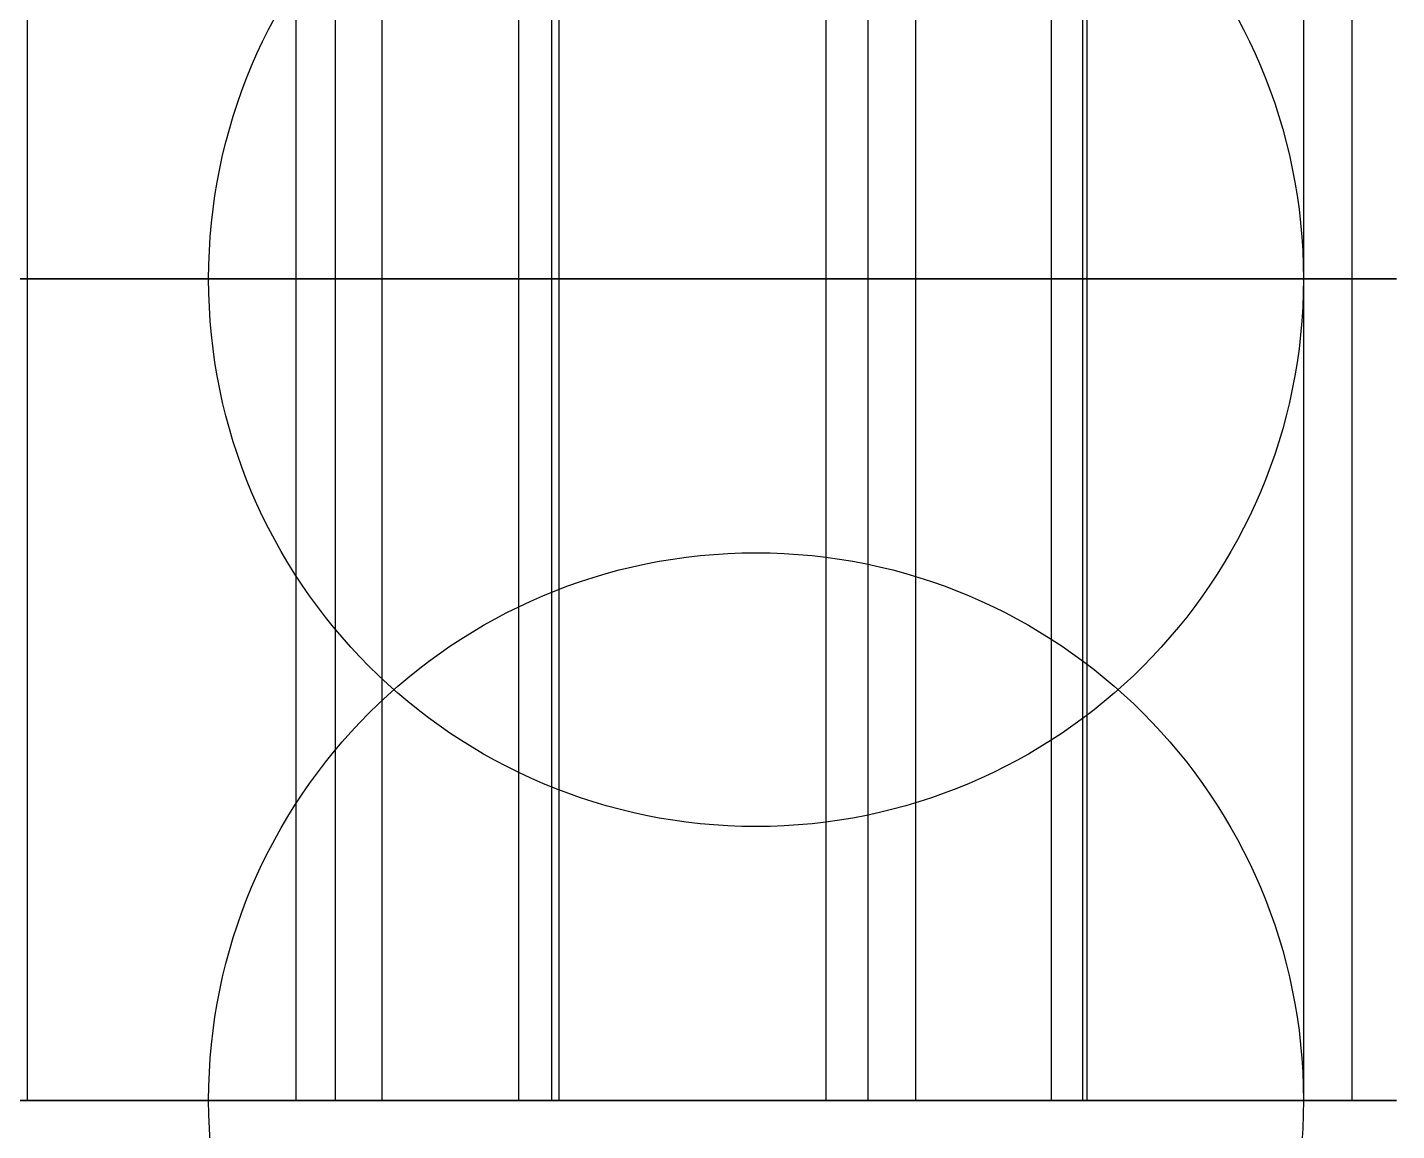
# Model space of a CAD drawing. Extents: x -60 to 60, y 140 to 264.
# Drawn here: x 9.34 to 14.34, y 194.39 to 198.42 of the extents above; entities that cross this region are included whole.
import ezdxf

# ---------------------------------------------------------------- set-up
doc = ezdxf.new("R2010")
doc.units = 0
doc.layers.add('Cut051011', color=7, linetype='CONTINUOUS')

msp = doc.modelspace()

# ---------------------------------------------------------------- linework, layer by layer
at = {"layer": 'Cut051011'}
for p, q in [((9.33781, 197.5, 544.17), (9.33781, 200.5, 544.17)), ((9.33781, 197.5, 544.17), (9.33781, 200.5, 544.17)), ((9.33781, 197.5, 655.83), (9.33781, 200.5, 655.83)), ((9.33781, 197.5, 655.83), (9.33781, 200.5, 655.83)), ((10.3204, 197.5, 544.343), (10.3204, 200.5, 544.343)), ((10.3204, 197.5, 544.343), (10.3204, 200.5, 544.343)), ((10.3204, 197.5, 655.657), (10.3204, 200.5, 655.657)), ((10.3204, 197.5, 655.657), (10.3204, 200.5, 655.657)), ((10.4637, 197.5, 544.06), (10.4637, 200.5, 544.06)), ((10.4637, 197.5, 544.06), (10.4637, 200.5, 544.06)), ((10.4637, 197.5, 655.94), (10.4637, 200.5, 655.94)), ((10.4637, 197.5, 655.94), (10.4637, 200.5, 655.94)), ((10.6346, 197.5, 543.958), (10.6346, 200.5, 543.958)), ((10.6346, 197.5, 543.958), (10.6346, 200.5, 543.958)), ((10.6346, 197.5, 656.042), (10.6346, 200.5, 656.042)), ((10.6346, 197.5, 656.042), (10.6346, 200.5, 656.042)), ((11.1334, 197.5, 544.055), (11.1334, 200.5, 544.055)), ((11.1334, 197.5, 544.055), (11.1334, 200.5, 544.055)), ((11.1334, 197.5, 655.945), (11.1334, 200.5, 655.945)), ((11.1334, 197.5, 655.945), (11.1334, 200.5, 655.945)), ((11.2537, 197.5, 544.214), (11.2537, 200.5, 544.214)), ((11.2537, 197.5, 544.214), (11.2537, 200.5, 544.214)), ((11.2537, 197.5, 655.786), (11.2537, 200.5, 655.786)), ((11.2537, 197.5, 655.786), (11.2537, 200.5, 655.786)), ((11.2806, 197.5, 544.53), (11.2806, 200.5, 544.53)), ((11.2806, 197.5, 544.53), (11.2806, 200.5, 544.53)), ((11.2806, 197.5, 655.47), (11.2806, 200.5, 655.47)), ((11.2806, 197.5, 655.47), (11.2806, 200.5, 655.47)), ((12.2565, 197.5, 544.737), (12.2565, 200.5, 544.737)), ((12.2565, 197.5, 544.737), (12.2565, 200.5, 544.737)), ((12.2565, 197.5, 655.263), (12.2565, 200.5, 655.263)), ((12.2565, 197.5, 655.263), (12.2565, 200.5, 655.263)), ((12.4097, 197.5, 544.459), (12.4097, 200.5, 544.459)), ((12.4097, 197.5, 544.459), (12.4097, 200.5, 544.459)), ((12.4097, 197.5, 655.541), (12.4097, 200.5, 655.541)), ((12.4097, 197.5, 655.541), (12.4097, 200.5, 655.541)), ((12.5839, 197.5, 544.364), (12.5839, 200.5, 544.364)), ((12.5839, 197.5, 544.364), (12.5839, 200.5, 544.364)), ((12.5839, 197.5, 655.636), (12.5839, 200.5, 655.636)), ((12.5839, 197.5, 655.636), (12.5839, 200.5, 655.636)), ((13.079, 197.5, 544.478), (13.079, 200.5, 544.478)), ((13.079, 197.5, 544.478), (13.079, 200.5, 544.478)), ((13.079, 197.5, 655.522), (13.079, 200.5, 655.522)), ((13.079, 197.5, 655.522), (13.079, 200.5, 655.522)), ((13.1937, 197.5, 544.64), (13.1937, 200.5, 544.64)), ((13.1937, 197.5, 544.64), (13.1937, 200.5, 544.64)), ((13.1937, 197.5, 655.36), (13.1937, 200.5, 655.36)), ((13.1937, 197.5, 655.36), (13.1937, 200.5, 655.36)), ((13.2096, 197.5, 544.957), (13.2096, 200.5, 544.957)), ((13.2096, 197.5, 544.957), (13.2096, 200.5, 544.957)), ((13.2096, 197.5, 655.043), (13.2096, 200.5, 655.043)), ((13.2096, 197.5, 655.043), (13.2096, 200.5, 655.043)), ((14, 200.5, 600), (14, 197.5, 600)), ((14, 200.5, 600), (14, 197.5, 600)), ((14.1777, 197.5, 545.198), (14.1777, 200.5, 545.198)), ((14.1777, 197.5, 545.198), (14.1777, 200.5, 545.198)), ((14.1777, 197.5, 654.802), (14.1777, 200.5, 654.802)), ((14.1777, 197.5, 654.802), (14.1777, 200.5, 654.802)), ((9.33781, 194.5, 544.17), (9.33781, 197.5, 544.17)), ((9.33781, 194.5, 544.17), (9.33781, 197.5, 544.17)), ((9.33781, 194.5, 655.83), (9.33781, 197.5, 655.83)), ((9.33781, 194.5, 655.83), (9.33781, 197.5, 655.83)), ((10.3204, 194.5, 544.343), (10.3204, 197.5, 544.343)), ((10.3204, 194.5, 544.343), (10.3204, 197.5, 544.343)), ((10.3204, 194.5, 655.657), (10.3204, 197.5, 655.657)), ((10.3204, 194.5, 655.657), (10.3204, 197.5, 655.657)), ((10.4637, 194.5, 544.06), (10.4637, 197.5, 544.06)), ((10.4637, 194.5, 544.06), (10.4637, 197.5, 544.06)), ((10.4637, 194.5, 655.94), (10.4637, 197.5, 655.94)), ((10.4637, 194.5, 655.94), (10.4637, 197.5, 655.94)), ((10.6346, 194.5, 543.958), (10.6346, 197.5, 543.958)), ((10.6346, 194.5, 543.958), (10.6346, 197.5, 543.958)), ((10.6346, 194.5, 656.042), (10.6346, 197.5, 656.042)), ((10.6346, 194.5, 656.042), (10.6346, 197.5, 656.042)), ((11.1334, 194.5, 544.055), (11.1334, 197.5, 544.055)), ((11.1334, 194.5, 544.055), (11.1334, 197.5, 544.055)), ((11.1334, 194.5, 655.945), (11.1334, 197.5, 655.945)), ((11.1334, 194.5, 655.945), (11.1334, 197.5, 655.945)), ((11.2537, 194.5, 544.214), (11.2537, 197.5, 544.214)), ((11.2537, 194.5, 544.214), (11.2537, 197.5, 544.214)), ((11.2537, 194.5, 655.786), (11.2537, 197.5, 655.786)), ((11.2537, 194.5, 655.786), (11.2537, 197.5, 655.786)), ((11.2806, 194.5, 544.53), (11.2806, 197.5, 544.53)), ((11.2806, 194.5, 544.53), (11.2806, 197.5, 544.53)), ((11.2806, 194.5, 655.47), (11.2806, 197.5, 655.47)), ((11.2806, 194.5, 655.47), (11.2806, 197.5, 655.47)), ((12.2565, 194.5, 544.737), (12.2565, 197.5, 544.737)), ((12.2565, 194.5, 544.737), (12.2565, 197.5, 544.737)), ((12.2565, 194.5, 655.263), (12.2565, 197.5, 655.263)), ((12.2565, 194.5, 655.263), (12.2565, 197.5, 655.263)), ((12.4097, 194.5, 544.459), (12.4097, 197.5, 544.459)), ((12.4097, 194.5, 544.459), (12.4097, 197.5, 544.459)), ((12.4097, 194.5, 655.541), (12.4097, 197.5, 655.541)), ((12.4097, 194.5, 655.541), (12.4097, 197.5, 655.541)), ((12.5839, 194.5, 544.364), (12.5839, 197.5, 544.364)), ((12.5839, 194.5, 544.364), (12.5839, 197.5, 544.364)), ((12.5839, 194.5, 655.636), (12.5839, 197.5, 655.636)), ((12.5839, 194.5, 655.636), (12.5839, 197.5, 655.636)), ((13.079, 194.5, 544.478), (13.079, 197.5, 544.478)), ((13.079, 194.5, 544.478), (13.079, 197.5, 544.478)), ((13.079, 194.5, 655.522), (13.079, 197.5, 655.522)), ((13.079, 194.5, 655.522), (13.079, 197.5, 655.522)), ((13.1937, 194.5, 544.64), (13.1937, 197.5, 544.64)), ((13.1937, 194.5, 544.64), (13.1937, 197.5, 544.64)), ((13.1937, 194.5, 655.36), (13.1937, 197.5, 655.36)), ((13.1937, 194.5, 655.36), (13.1937, 197.5, 655.36)), ((13.2096, 194.5, 544.957), (13.2096, 197.5, 544.957)), ((13.2096, 194.5, 544.957), (13.2096, 197.5, 544.957)), ((13.2096, 194.5, 655.043), (13.2096, 197.5, 655.043)), ((13.2096, 194.5, 655.043), (13.2096, 197.5, 655.043)), ((14, 197.5, 600), (14, 194.5, 600)), ((14, 197.5, 600), (14, 194.5, 600)), ((14.1777, 194.5, 545.198), (14.1777, 197.5, 545.198)), ((14.1777, 194.5, 545.198), (14.1777, 197.5, 545.198)), ((14.1777, 194.5, 654.802), (14.1777, 197.5, 654.802)), ((14.1777, 194.5, 654.802), (14.1777, 197.5, 654.802))]:
    msp.add_line(p, q, dxfattribs=at)
for centre, radius in [((0, 203.5), 60), ((0, 203.5), 60), ((0, 200.5), 60), ((0, 200.5), 60), ((12, 197.5), 2), ((12, 197.5), 2), ((12, 197.5), 2), ((12, 197.5), 2), ((12, 194.5), 2), ((12, 194.5), 2)]:
    msp.add_circle(centre, radius, dxfattribs=at)
for points, degree in [([(9.33781, 197.5, 544.17), (9.29374, 197.5, 544.015), (9.2999, 197.5, 543.855)], 2), ([(9.2999, 197.5, 656.145), (9.29374, 197.5, 655.985), (9.33781, 197.5, 655.83)], 2), ([(9.33781, 197.5, 544.17), (9.29374, 197.5, 544.015), (9.2999, 197.5, 543.855)], 2), ([(9.2999, 197.5, 656.145), (9.29374, 197.5, 655.985), (9.33781, 197.5, 655.83)], 2), ([(9.33781, 197.5, 544.17), (9.29374, 197.5, 544.015), (9.2999, 197.5, 543.855)], 2), ([(9.2999, 197.5, 656.145), (9.29374, 197.5, 655.985), (9.33781, 197.5, 655.83)], 2), ([(9.33781, 197.5, 544.17), (9.29374, 197.5, 544.015), (9.2999, 197.5, 543.855)], 2), ([(9.2999, 197.5, 656.145), (9.29374, 197.5, 655.985), (9.33781, 197.5, 655.83)], 2), ([(10.4637, 197.5, 544.06), (10.4146, 197.5, 544.213), (10.3204, 197.5, 544.343)], 2), ([(10.3204, 197.5, 655.657), (10.4146, 197.5, 655.787), (10.4637, 197.5, 655.94)], 2), ([(10.4637, 197.5, 544.06), (10.4146, 197.5, 544.213), (10.3204, 197.5, 544.343)], 2), ([(10.3204, 197.5, 655.657), (10.4146, 197.5, 655.787), (10.4637, 197.5, 655.94)], 2), ([(10.4637, 197.5, 544.06), (10.4146, 197.5, 544.213), (10.3204, 197.5, 544.343)], 2), ([(10.3204, 197.5, 655.657), (10.4146, 197.5, 655.787), (10.4637, 197.5, 655.94)], 2), ([(10.4637, 197.5, 544.06), (10.4146, 197.5, 544.213), (10.3204, 197.5, 544.343)], 2), ([(10.3204, 197.5, 655.657), (10.4146, 197.5, 655.787), (10.4637, 197.5, 655.94)], 2), ([(11.1334, 197.5, 544.055), (10.6346, 197.5, 543.958)], 1), ([(10.6346, 197.5, 656.042), (11.1334, 197.5, 655.945)], 1), ([(11.1334, 197.5, 544.055), (10.6346, 197.5, 543.958)], 1), ([(10.6346, 197.5, 656.042), (11.1334, 197.5, 655.945)], 1), ([(11.1334, 197.5, 544.055), (10.6346, 197.5, 543.958)], 1), ([(10.6346, 197.5, 656.042), (11.1334, 197.5, 655.945)], 1), ([(11.1334, 197.5, 544.055), (10.6346, 197.5, 543.958)], 1), ([(10.6346, 197.5, 656.042), (11.1334, 197.5, 655.945)], 1), ([(11.2806, 197.5, 544.53), (11.2419, 197.5, 544.374), (11.2537, 197.5, 544.214)], 2), ([(11.2537, 197.5, 655.786), (11.2419, 197.5, 655.626), (11.2806, 197.5, 655.47)], 2), ([(11.2806, 197.5, 544.53), (11.2419, 197.5, 544.374), (11.2537, 197.5, 544.214)], 2), ([(11.2537, 197.5, 655.786), (11.2419, 197.5, 655.626), (11.2806, 197.5, 655.47)], 2), ([(11.2806, 197.5, 544.53), (11.2419, 197.5, 544.374), (11.2537, 197.5, 544.214)], 2), ([(11.2537, 197.5, 655.786), (11.2419, 197.5, 655.626), (11.2806, 197.5, 655.47)], 2), ([(11.2806, 197.5, 544.53), (11.2419, 197.5, 544.374), (11.2537, 197.5, 544.214)], 2), ([(11.2537, 197.5, 655.786), (11.2419, 197.5, 655.626), (11.2806, 197.5, 655.47)], 2), ([(12.4097, 197.5, 544.459), (12.3552, 197.5, 544.61), (12.2565, 197.5, 544.737)], 2), ([(12.2565, 197.5, 655.263), (12.3552, 197.5, 655.39), (12.4097, 197.5, 655.541)], 2), ([(12.4097, 197.5, 544.459), (12.3552, 197.5, 544.61), (12.2565, 197.5, 544.737)], 2), ([(12.2565, 197.5, 655.263), (12.3552, 197.5, 655.39), (12.4097, 197.5, 655.541)], 2), ([(12.4097, 197.5, 544.459), (12.3552, 197.5, 544.61), (12.2565, 197.5, 544.737)], 2), ([(12.2565, 197.5, 655.263), (12.3552, 197.5, 655.39), (12.4097, 197.5, 655.541)], 2), ([(12.4097, 197.5, 544.459), (12.3552, 197.5, 544.61), (12.2565, 197.5, 544.737)], 2), ([(12.2565, 197.5, 655.263), (12.3552, 197.5, 655.39), (12.4097, 197.5, 655.541)], 2), ([(13.079, 197.5, 544.478), (12.5839, 197.5, 544.364)], 1), ([(12.5839, 197.5, 655.636), (13.079, 197.5, 655.522)], 1), ([(13.079, 197.5, 544.478), (12.5839, 197.5, 544.364)], 1), ([(12.5839, 197.5, 655.636), (13.079, 197.5, 655.522)], 1), ([(13.079, 197.5, 544.478), (12.5839, 197.5, 544.364)], 1), ([(12.5839, 197.5, 655.636), (13.079, 197.5, 655.522)], 1), ([(13.079, 197.5, 544.478), (12.5839, 197.5, 544.364)], 1), ([(12.5839, 197.5, 655.636), (13.079, 197.5, 655.522)], 1), ([(13.2096, 197.5, 544.957), (13.1764, 197.5, 544.8), (13.1937, 197.5, 544.64)], 2), ([(13.1937, 197.5, 655.36), (13.1764, 197.5, 655.2), (13.2096, 197.5, 655.043)], 2), ([(13.2096, 197.5, 544.957), (13.1764, 197.5, 544.8), (13.1937, 197.5, 544.64)], 2), ([(13.1937, 197.5, 655.36), (13.1764, 197.5, 655.2), (13.2096, 197.5, 655.043)], 2), ([(13.2096, 197.5, 544.957), (13.1764, 197.5, 544.8), (13.1937, 197.5, 544.64)], 2), ([(13.1937, 197.5, 655.36), (13.1764, 197.5, 655.2), (13.2096, 197.5, 655.043)], 2), ([(13.2096, 197.5, 544.957), (13.1764, 197.5, 544.8), (13.1937, 197.5, 544.64)], 2), ([(13.1937, 197.5, 655.36), (13.1764, 197.5, 655.2), (13.2096, 197.5, 655.043)], 2), ([(14.3404, 197.5, 544.926), (14.2808, 197.5, 545.075), (14.1777, 197.5, 545.198)], 2), ([(14.1777, 197.5, 654.802), (14.2808, 197.5, 654.925), (14.3404, 197.5, 655.074)], 2), ([(14.3404, 197.5, 544.926), (14.2808, 197.5, 545.075), (14.1777, 197.5, 545.198)], 2), ([(14.1777, 197.5, 654.802), (14.2808, 197.5, 654.925), (14.3404, 197.5, 655.074)], 2), ([(14.3404, 197.5, 544.926), (14.2808, 197.5, 545.075), (14.1777, 197.5, 545.198)], 2), ([(14.1777, 197.5, 654.802), (14.2808, 197.5, 654.925), (14.3404, 197.5, 655.074)], 2), ([(14.3404, 197.5, 544.926), (14.2808, 197.5, 545.075), (14.1777, 197.5, 545.198)], 2), ([(14.1777, 197.5, 654.802), (14.2808, 197.5, 654.925), (14.3404, 197.5, 655.074)], 2), ([(9.33781, 194.5, 544.17), (9.29374, 194.5, 544.015), (9.2999, 194.5, 543.855)], 2), ([(9.2999, 194.5, 656.145), (9.29374, 194.5, 655.985), (9.33781, 194.5, 655.83)], 2), ([(9.33781, 194.5, 544.17), (9.29374, 194.5, 544.015), (9.2999, 194.5, 543.855)], 2), ([(9.2999, 194.5, 656.145), (9.29374, 194.5, 655.985), (9.33781, 194.5, 655.83)], 2), ([(10.4637, 194.5, 544.06), (10.4146, 194.5, 544.213), (10.3204, 194.5, 544.343)], 2), ([(10.3204, 194.5, 655.657), (10.4146, 194.5, 655.787), (10.4637, 194.5, 655.94)], 2), ([(10.4637, 194.5, 544.06), (10.4146, 194.5, 544.213), (10.3204, 194.5, 544.343)], 2), ([(10.3204, 194.5, 655.657), (10.4146, 194.5, 655.787), (10.4637, 194.5, 655.94)], 2), ([(11.1334, 194.5, 544.055), (10.6346, 194.5, 543.958)], 1), ([(10.6346, 194.5, 656.042), (11.1334, 194.5, 655.945)], 1), ([(11.1334, 194.5, 544.055), (10.6346, 194.5, 543.958)], 1), ([(10.6346, 194.5, 656.042), (11.1334, 194.5, 655.945)], 1), ([(11.2806, 194.5, 544.53), (11.2419, 194.5, 544.374), (11.2537, 194.5, 544.214)], 2), ([(11.2537, 194.5, 655.786), (11.2419, 194.5, 655.626), (11.2806, 194.5, 655.47)], 2), ([(11.2806, 194.5, 544.53), (11.2419, 194.5, 544.374), (11.2537, 194.5, 544.214)], 2), ([(11.2537, 194.5, 655.786), (11.2419, 194.5, 655.626), (11.2806, 194.5, 655.47)], 2), ([(12.4097, 194.5, 544.459), (12.3552, 194.5, 544.61), (12.2565, 194.5, 544.737)], 2), ([(12.2565, 194.5, 655.263), (12.3552, 194.5, 655.39), (12.4097, 194.5, 655.541)], 2), ([(12.4097, 194.5, 544.459), (12.3552, 194.5, 544.61), (12.2565, 194.5, 544.737)], 2), ([(12.2565, 194.5, 655.263), (12.3552, 194.5, 655.39), (12.4097, 194.5, 655.541)], 2), ([(13.079, 194.5, 544.478), (12.5839, 194.5, 544.364)], 1), ([(12.5839, 194.5, 655.636), (13.079, 194.5, 655.522)], 1), ([(13.079, 194.5, 544.478), (12.5839, 194.5, 544.364)], 1), ([(12.5839, 194.5, 655.636), (13.079, 194.5, 655.522)], 1), ([(13.2096, 194.5, 544.957), (13.1764, 194.5, 544.8), (13.1937, 194.5, 544.64)], 2), ([(13.1937, 194.5, 655.36), (13.1764, 194.5, 655.2), (13.2096, 194.5, 655.043)], 2), ([(13.2096, 194.5, 544.957), (13.1764, 194.5, 544.8), (13.1937, 194.5, 544.64)], 2), ([(13.1937, 194.5, 655.36), (13.1764, 194.5, 655.2), (13.2096, 194.5, 655.043)], 2), ([(14.3404, 194.5, 544.926), (14.2808, 194.5, 545.075), (14.1777, 194.5, 545.198)], 2), ([(14.1777, 194.5, 654.802), (14.2808, 194.5, 654.925), (14.3404, 194.5, 655.074)], 2), ([(14.3404, 194.5, 544.926), (14.2808, 194.5, 545.075), (14.1777, 194.5, 545.198)], 2), ([(14.1777, 194.5, 654.802), (14.2808, 194.5, 654.925), (14.3404, 194.5, 655.074)], 2)]:
    msp.add_open_spline(points, degree=degree, dxfattribs=at)
for points, degree, knots in [([(10.3204, 197.5, 544.343), (10.2719, 197.5, 544.41), (10.1995, 197.5, 544.477), (10.1033, 197.5, 544.521), (10.0081, 197.5, 544.566), (9.88915, 197.5, 544.584), (9.77496, 197.5, 544.563), (9.66059, 197.5, 544.544), (9.55518, 197.5, 544.486), (9.4809, 197.5, 544.411), (9.40567, 197.5, 544.337), (9.36044, 197.5, 544.249), (9.33781, 197.5, 544.17)], 3, [0, 0, 0, 0, 0.558599, 0.558599, 0.558599, 1.1172, 1.1172, 1.1172, 1.6758, 1.6758, 1.6758, 2.2344, 2.2344, 2.2344, 2.2344]), ([(9.33781, 197.5, 655.83), (9.36044, 197.5, 655.751), (9.40567, 197.5, 655.663), (9.4809, 197.5, 655.589), (9.55518, 197.5, 655.514), (9.66059, 197.5, 655.456), (9.77496, 197.5, 655.437), (9.88915, 197.5, 655.416), (10.0081, 197.5, 655.434), (10.1033, 197.5, 655.479), (10.1995, 197.5, 655.523), (10.2719, 197.5, 655.59), (10.3204, 197.5, 655.657)], 3, [0, 0, 0, 0, 0.558599, 0.558599, 0.558599, 1.1172, 1.1172, 1.1172, 1.6758, 1.6758, 1.6758, 2.2344, 2.2344, 2.2344, 2.2344]), ([(10.3204, 197.5, 544.343), (10.2719, 197.5, 544.41), (10.1995, 197.5, 544.477), (10.1033, 197.5, 544.521), (10.0081, 197.5, 544.566), (9.88915, 197.5, 544.584), (9.77496, 197.5, 544.563), (9.66059, 197.5, 544.544), (9.55518, 197.5, 544.486), (9.4809, 197.5, 544.411), (9.40567, 197.5, 544.337), (9.36044, 197.5, 544.249), (9.33781, 197.5, 544.17)], 3, [0, 0, 0, 0, 0.558599, 0.558599, 0.558599, 1.1172, 1.1172, 1.1172, 1.6758, 1.6758, 1.6758, 2.2344, 2.2344, 2.2344, 2.2344]), ([(9.33781, 197.5, 655.83), (9.36044, 197.5, 655.751), (9.40567, 197.5, 655.663), (9.4809, 197.5, 655.589), (9.55518, 197.5, 655.514), (9.66059, 197.5, 655.456), (9.77496, 197.5, 655.437), (9.88915, 197.5, 655.416), (10.0081, 197.5, 655.434), (10.1033, 197.5, 655.479), (10.1995, 197.5, 655.523), (10.2719, 197.5, 655.59), (10.3204, 197.5, 655.657)], 3, [0, 0, 0, 0, 0.558599, 0.558599, 0.558599, 1.1172, 1.1172, 1.1172, 1.6758, 1.6758, 1.6758, 2.2344, 2.2344, 2.2344, 2.2344]), ([(10.3204, 197.5, 544.343), (10.2719, 197.5, 544.41), (10.1995, 197.5, 544.477), (10.1033, 197.5, 544.521), (10.0081, 197.5, 544.566), (9.88915, 197.5, 544.584), (9.77496, 197.5, 544.563), (9.66059, 197.5, 544.544), (9.55518, 197.5, 544.486), (9.4809, 197.5, 544.411), (9.40567, 197.5, 544.337), (9.36044, 197.5, 544.249), (9.33781, 197.5, 544.17)], 3, [0, 0, 0, 0, 0.558599, 0.558599, 0.558599, 1.1172, 1.1172, 1.1172, 1.6758, 1.6758, 1.6758, 2.2344, 2.2344, 2.2344, 2.2344]), ([(9.33781, 197.5, 655.83), (9.36044, 197.5, 655.751), (9.40567, 197.5, 655.663), (9.4809, 197.5, 655.589), (9.55518, 197.5, 655.514), (9.66059, 197.5, 655.456), (9.77496, 197.5, 655.437), (9.88915, 197.5, 655.416), (10.0081, 197.5, 655.434), (10.1033, 197.5, 655.479), (10.1995, 197.5, 655.523), (10.2719, 197.5, 655.59), (10.3204, 197.5, 655.657)], 3, [0, 0, 0, 0, 0.558599, 0.558599, 0.558599, 1.1172, 1.1172, 1.1172, 1.6758, 1.6758, 1.6758, 2.2344, 2.2344, 2.2344, 2.2344]), ([(10.3204, 197.5, 544.343), (10.2719, 197.5, 544.41), (10.1995, 197.5, 544.477), (10.1033, 197.5, 544.521), (10.0081, 197.5, 544.566), (9.88915, 197.5, 544.584), (9.77496, 197.5, 544.563), (9.66059, 197.5, 544.544), (9.55518, 197.5, 544.486), (9.4809, 197.5, 544.411), (9.40567, 197.5, 544.337), (9.36044, 197.5, 544.249), (9.33781, 197.5, 544.17)], 3, [0, 0, 0, 0, 0.558599, 0.558599, 0.558599, 1.1172, 1.1172, 1.1172, 1.6758, 1.6758, 1.6758, 2.2344, 2.2344, 2.2344, 2.2344]), ([(9.33781, 197.5, 655.83), (9.36044, 197.5, 655.751), (9.40567, 197.5, 655.663), (9.4809, 197.5, 655.589), (9.55518, 197.5, 655.514), (9.66059, 197.5, 655.456), (9.77496, 197.5, 655.437), (9.88915, 197.5, 655.416), (10.0081, 197.5, 655.434), (10.1033, 197.5, 655.479), (10.1995, 197.5, 655.523), (10.2719, 197.5, 655.59), (10.3204, 197.5, 655.657)], 3, [0, 0, 0, 0, 0.558599, 0.558599, 0.558599, 1.1172, 1.1172, 1.1172, 1.6758, 1.6758, 1.6758, 2.2344, 2.2344, 2.2344, 2.2344]), ([(10.6346, 197.5, 543.958), (10.5825, 197.5, 543.948), (10.5299, 197.5, 543.977), (10.4794, 197.5, 544.009), (10.4637, 197.5, 544.06)], 2, [0, 0, 0, 0.724386, 0.724386, 1.44877, 1.44877, 1.44877]), ([(10.4637, 197.5, 655.94), (10.4794, 197.5, 655.991), (10.5299, 197.5, 656.023), (10.5825, 197.5, 656.052), (10.6346, 197.5, 656.042)], 2, [0, 0, 0, 0.724386, 0.724386, 1.44877, 1.44877, 1.44877]), ([(10.6346, 197.5, 543.958), (10.5825, 197.5, 543.948), (10.5299, 197.5, 543.977), (10.4794, 197.5, 544.009), (10.4637, 197.5, 544.06)], 2, [0, 0, 0, 0.724386, 0.724386, 1.44877, 1.44877, 1.44877]), ([(10.4637, 197.5, 655.94), (10.4794, 197.5, 655.991), (10.5299, 197.5, 656.023), (10.5825, 197.5, 656.052), (10.6346, 197.5, 656.042)], 2, [0, 0, 0, 0.724386, 0.724386, 1.44877, 1.44877, 1.44877]), ([(10.6346, 197.5, 543.958), (10.5825, 197.5, 543.948), (10.5299, 197.5, 543.977), (10.4794, 197.5, 544.009), (10.4637, 197.5, 544.06)], 2, [0, 0, 0, 0.724386, 0.724386, 1.44877, 1.44877, 1.44877]), ([(10.4637, 197.5, 655.94), (10.4794, 197.5, 655.991), (10.5299, 197.5, 656.023), (10.5825, 197.5, 656.052), (10.6346, 197.5, 656.042)], 2, [0, 0, 0, 0.724386, 0.724386, 1.44877, 1.44877, 1.44877]), ([(10.6346, 197.5, 543.958), (10.5825, 197.5, 543.948), (10.5299, 197.5, 543.977), (10.4794, 197.5, 544.009), (10.4637, 197.5, 544.06)], 2, [0, 0, 0, 0.724386, 0.724386, 1.44877, 1.44877, 1.44877]), ([(10.4637, 197.5, 655.94), (10.4794, 197.5, 655.991), (10.5299, 197.5, 656.023), (10.5825, 197.5, 656.052), (10.6346, 197.5, 656.042)], 2, [0, 0, 0, 0.724386, 0.724386, 1.44877, 1.44877, 1.44877]), ([(11.2537, 197.5, 544.214), (11.2582, 197.5, 544.161), (11.2235, 197.5, 544.112), (11.1856, 197.5, 544.065), (11.1334, 197.5, 544.055)], 2, [0, 0, 0, 0.724386, 0.724386, 1.44877, 1.44877, 1.44877]), ([(11.1334, 197.5, 655.945), (11.1856, 197.5, 655.935), (11.2235, 197.5, 655.888), (11.2582, 197.5, 655.839), (11.2537, 197.5, 655.786)], 2, [0, 0, 0, 0.724386, 0.724386, 1.44877, 1.44877, 1.44877]), ([(11.2537, 197.5, 544.214), (11.2582, 197.5, 544.161), (11.2235, 197.5, 544.112), (11.1856, 197.5, 544.065), (11.1334, 197.5, 544.055)], 2, [0, 0, 0, 0.724386, 0.724386, 1.44877, 1.44877, 1.44877]), ([(11.1334, 197.5, 655.945), (11.1856, 197.5, 655.935), (11.2235, 197.5, 655.888), (11.2582, 197.5, 655.839), (11.2537, 197.5, 655.786)], 2, [0, 0, 0, 0.724386, 0.724386, 1.44877, 1.44877, 1.44877]), ([(11.2537, 197.5, 544.214), (11.2582, 197.5, 544.161), (11.2235, 197.5, 544.112), (11.1856, 197.5, 544.065), (11.1334, 197.5, 544.055)], 2, [0, 0, 0, 0.724386, 0.724386, 1.44877, 1.44877, 1.44877]), ([(11.1334, 197.5, 655.945), (11.1856, 197.5, 655.935), (11.2235, 197.5, 655.888), (11.2582, 197.5, 655.839), (11.2537, 197.5, 655.786)], 2, [0, 0, 0, 0.724386, 0.724386, 1.44877, 1.44877, 1.44877]), ([(11.2537, 197.5, 544.214), (11.2582, 197.5, 544.161), (11.2235, 197.5, 544.112), (11.1856, 197.5, 544.065), (11.1334, 197.5, 544.055)], 2, [0, 0, 0, 0.724386, 0.724386, 1.44877, 1.44877, 1.44877]), ([(11.1334, 197.5, 655.945), (11.1856, 197.5, 655.935), (11.2235, 197.5, 655.888), (11.2582, 197.5, 655.839), (11.2537, 197.5, 655.786)], 2, [0, 0, 0, 0.724386, 0.724386, 1.44877, 1.44877, 1.44877]), ([(12.2565, 197.5, 544.737), (12.2057, 197.5, 544.802), (12.131, 197.5, 544.867), (12.0334, 197.5, 544.907), (11.9366, 197.5, 544.949), (11.8171, 197.5, 544.963), (11.7037, 197.5, 544.938), (11.5901, 197.5, 544.915), (11.4868, 197.5, 544.853), (11.4151, 197.5, 544.776), (11.3426, 197.5, 544.699), (11.3004, 197.5, 544.61), (11.2806, 197.5, 544.53)], 3, [0, 0, 0, 0, 0.558599, 0.558599, 0.558599, 1.1172, 1.1172, 1.1172, 1.6758, 1.6758, 1.6758, 2.2344, 2.2344, 2.2344, 2.2344]), ([(11.2806, 197.5, 655.47), (11.3004, 197.5, 655.39), (11.3426, 197.5, 655.301), (11.4151, 197.5, 655.224), (11.4868, 197.5, 655.147), (11.5901, 197.5, 655.085), (11.7037, 197.5, 655.062), (11.8171, 197.5, 655.037), (11.9366, 197.5, 655.051), (12.0334, 197.5, 655.093), (12.131, 197.5, 655.133), (12.2057, 197.5, 655.198), (12.2565, 197.5, 655.263)], 3, [0, 0, 0, 0, 0.558599, 0.558599, 0.558599, 1.1172, 1.1172, 1.1172, 1.6758, 1.6758, 1.6758, 2.2344, 2.2344, 2.2344, 2.2344]), ([(12.2565, 197.5, 544.737), (12.2057, 197.5, 544.802), (12.131, 197.5, 544.867), (12.0334, 197.5, 544.907), (11.9366, 197.5, 544.949), (11.8171, 197.5, 544.963), (11.7037, 197.5, 544.938), (11.5901, 197.5, 544.915), (11.4868, 197.5, 544.853), (11.4151, 197.5, 544.776), (11.3426, 197.5, 544.699), (11.3004, 197.5, 544.61), (11.2806, 197.5, 544.53)], 3, [0, 0, 0, 0, 0.558599, 0.558599, 0.558599, 1.1172, 1.1172, 1.1172, 1.6758, 1.6758, 1.6758, 2.2344, 2.2344, 2.2344, 2.2344]), ([(11.2806, 197.5, 655.47), (11.3004, 197.5, 655.39), (11.3426, 197.5, 655.301), (11.4151, 197.5, 655.224), (11.4868, 197.5, 655.147), (11.5901, 197.5, 655.085), (11.7037, 197.5, 655.062), (11.8171, 197.5, 655.037), (11.9366, 197.5, 655.051), (12.0334, 197.5, 655.093), (12.131, 197.5, 655.133), (12.2057, 197.5, 655.198), (12.2565, 197.5, 655.263)], 3, [0, 0, 0, 0, 0.558599, 0.558599, 0.558599, 1.1172, 1.1172, 1.1172, 1.6758, 1.6758, 1.6758, 2.2344, 2.2344, 2.2344, 2.2344]), ([(12.2565, 197.5, 544.737), (12.2057, 197.5, 544.802), (12.131, 197.5, 544.867), (12.0334, 197.5, 544.907), (11.9366, 197.5, 544.949), (11.8171, 197.5, 544.963), (11.7037, 197.5, 544.938), (11.5901, 197.5, 544.915), (11.4868, 197.5, 544.853), (11.4151, 197.5, 544.776), (11.3426, 197.5, 544.699), (11.3004, 197.5, 544.61), (11.2806, 197.5, 544.53)], 3, [0, 0, 0, 0, 0.558599, 0.558599, 0.558599, 1.1172, 1.1172, 1.1172, 1.6758, 1.6758, 1.6758, 2.2344, 2.2344, 2.2344, 2.2344]), ([(11.2806, 197.5, 655.47), (11.3004, 197.5, 655.39), (11.3426, 197.5, 655.301), (11.4151, 197.5, 655.224), (11.4868, 197.5, 655.147), (11.5901, 197.5, 655.085), (11.7037, 197.5, 655.062), (11.8171, 197.5, 655.037), (11.9366, 197.5, 655.051), (12.0334, 197.5, 655.093), (12.131, 197.5, 655.133), (12.2057, 197.5, 655.198), (12.2565, 197.5, 655.263)], 3, [0, 0, 0, 0, 0.558599, 0.558599, 0.558599, 1.1172, 1.1172, 1.1172, 1.6758, 1.6758, 1.6758, 2.2344, 2.2344, 2.2344, 2.2344]), ([(12.2565, 197.5, 544.737), (12.2057, 197.5, 544.802), (12.131, 197.5, 544.867), (12.0334, 197.5, 544.907), (11.9366, 197.5, 544.949), (11.8171, 197.5, 544.963), (11.7037, 197.5, 544.938), (11.5901, 197.5, 544.915), (11.4868, 197.5, 544.853), (11.4151, 197.5, 544.776), (11.3426, 197.5, 544.699), (11.3004, 197.5, 544.61), (11.2806, 197.5, 544.53)], 3, [0, 0, 0, 0, 0.558599, 0.558599, 0.558599, 1.1172, 1.1172, 1.1172, 1.6758, 1.6758, 1.6758, 2.2344, 2.2344, 2.2344, 2.2344]), ([(11.2806, 197.5, 655.47), (11.3004, 197.5, 655.39), (11.3426, 197.5, 655.301), (11.4151, 197.5, 655.224), (11.4868, 197.5, 655.147), (11.5901, 197.5, 655.085), (11.7037, 197.5, 655.062), (11.8171, 197.5, 655.037), (11.9366, 197.5, 655.051), (12.0334, 197.5, 655.093), (12.131, 197.5, 655.133), (12.2057, 197.5, 655.198), (12.2565, 197.5, 655.263)], 3, [0, 0, 0, 0, 0.558599, 0.558599, 0.558599, 1.1172, 1.1172, 1.1172, 1.6758, 1.6758, 1.6758, 2.2344, 2.2344, 2.2344, 2.2344]), ([(12.5839, 197.5, 544.364), (12.5322, 197.5, 544.351), (12.4787, 197.5, 544.378), (12.4271, 197.5, 544.409), (12.4097, 197.5, 544.459)], 2, [0, 0, 0, 0.724386, 0.724386, 1.44877, 1.44877, 1.44877]), ([(12.4097, 197.5, 655.541), (12.4271, 197.5, 655.591), (12.4787, 197.5, 655.622), (12.5322, 197.5, 655.649), (12.5839, 197.5, 655.636)], 2, [0, 0, 0, 0.724386, 0.724386, 1.44877, 1.44877, 1.44877]), ([(12.5839, 197.5, 544.364), (12.5322, 197.5, 544.351), (12.4787, 197.5, 544.378), (12.4271, 197.5, 544.409), (12.4097, 197.5, 544.459)], 2, [0, 0, 0, 0.724386, 0.724386, 1.44877, 1.44877, 1.44877]), ([(12.4097, 197.5, 655.541), (12.4271, 197.5, 655.591), (12.4787, 197.5, 655.622), (12.5322, 197.5, 655.649), (12.5839, 197.5, 655.636)], 2, [0, 0, 0, 0.724386, 0.724386, 1.44877, 1.44877, 1.44877]), ([(12.5839, 197.5, 544.364), (12.5322, 197.5, 544.351), (12.4787, 197.5, 544.378), (12.4271, 197.5, 544.409), (12.4097, 197.5, 544.459)], 2, [0, 0, 0, 0.724386, 0.724386, 1.44877, 1.44877, 1.44877]), ([(12.4097, 197.5, 655.541), (12.4271, 197.5, 655.591), (12.4787, 197.5, 655.622), (12.5322, 197.5, 655.649), (12.5839, 197.5, 655.636)], 2, [0, 0, 0, 0.724386, 0.724386, 1.44877, 1.44877, 1.44877]), ([(12.5839, 197.5, 544.364), (12.5322, 197.5, 544.351), (12.4787, 197.5, 544.378), (12.4271, 197.5, 544.409), (12.4097, 197.5, 544.459)], 2, [0, 0, 0, 0.724386, 0.724386, 1.44877, 1.44877, 1.44877]), ([(12.4097, 197.5, 655.541), (12.4271, 197.5, 655.591), (12.4787, 197.5, 655.622), (12.5322, 197.5, 655.649), (12.5839, 197.5, 655.636)], 2, [0, 0, 0, 0.724386, 0.724386, 1.44877, 1.44877, 1.44877]), ([(13.1937, 197.5, 544.64), (13.2001, 197.5, 544.587), (13.1671, 197.5, 544.537), (13.1309, 197.5, 544.49), (13.079, 197.5, 544.478)], 2, [0, 0, 0, 0.724386, 0.724386, 1.44877, 1.44877, 1.44877]), ([(13.079, 197.5, 655.522), (13.1309, 197.5, 655.51), (13.1671, 197.5, 655.463), (13.2001, 197.5, 655.413), (13.1937, 197.5, 655.36)], 2, [0, 0, 0, 0.724386, 0.724386, 1.44877, 1.44877, 1.44877]), ([(13.1937, 197.5, 544.64), (13.2001, 197.5, 544.587), (13.1671, 197.5, 544.537), (13.1309, 197.5, 544.49), (13.079, 197.5, 544.478)], 2, [0, 0, 0, 0.724386, 0.724386, 1.44877, 1.44877, 1.44877]), ([(13.079, 197.5, 655.522), (13.1309, 197.5, 655.51), (13.1671, 197.5, 655.463), (13.2001, 197.5, 655.413), (13.1937, 197.5, 655.36)], 2, [0, 0, 0, 0.724386, 0.724386, 1.44877, 1.44877, 1.44877]), ([(13.1937, 197.5, 544.64), (13.2001, 197.5, 544.587), (13.1671, 197.5, 544.537), (13.1309, 197.5, 544.49), (13.079, 197.5, 544.478)], 2, [0, 0, 0, 0.724386, 0.724386, 1.44877, 1.44877, 1.44877]), ([(13.079, 197.5, 655.522), (13.1309, 197.5, 655.51), (13.1671, 197.5, 655.463), (13.2001, 197.5, 655.413), (13.1937, 197.5, 655.36)], 2, [0, 0, 0, 0.724386, 0.724386, 1.44877, 1.44877, 1.44877]), ([(13.1937, 197.5, 544.64), (13.2001, 197.5, 544.587), (13.1671, 197.5, 544.537), (13.1309, 197.5, 544.49), (13.079, 197.5, 544.478)], 2, [0, 0, 0, 0.724386, 0.724386, 1.44877, 1.44877, 1.44877]), ([(13.079, 197.5, 655.522), (13.1309, 197.5, 655.51), (13.1671, 197.5, 655.463), (13.2001, 197.5, 655.413), (13.1937, 197.5, 655.36)], 2, [0, 0, 0, 0.724386, 0.724386, 1.44877, 1.44877, 1.44877]), ([(14.1777, 197.5, 545.198), (14.1247, 197.5, 545.262), (14.0477, 197.5, 545.324), (13.9487, 197.5, 545.361), (13.8506, 197.5, 545.399), (13.7307, 197.5, 545.409), (13.6182, 197.5, 545.38), (13.5055, 197.5, 545.353), (13.4044, 197.5, 545.287), (13.3355, 197.5, 545.208), (13.2656, 197.5, 545.129), (13.2266, 197.5, 545.038), (13.2096, 197.5, 544.957)], 3, [0, 0, 0, 0, 0.558599, 0.558599, 0.558599, 1.1172, 1.1172, 1.1172, 1.6758, 1.6758, 1.6758, 2.2344, 2.2344, 2.2344, 2.2344]), ([(13.2096, 197.5, 655.043), (13.2266, 197.5, 654.962), (13.2656, 197.5, 654.871), (13.3355, 197.5, 654.792), (13.4044, 197.5, 654.713), (13.5055, 197.5, 654.647), (13.6182, 197.5, 654.62), (13.7307, 197.5, 654.591), (13.8506, 197.5, 654.601), (13.9487, 197.5, 654.639), (14.0477, 197.5, 654.676), (14.1247, 197.5, 654.738), (14.1777, 197.5, 654.802)], 3, [0, 0, 0, 0, 0.558599, 0.558599, 0.558599, 1.1172, 1.1172, 1.1172, 1.6758, 1.6758, 1.6758, 2.2344, 2.2344, 2.2344, 2.2344]), ([(14.1777, 197.5, 545.198), (14.1247, 197.5, 545.262), (14.0477, 197.5, 545.324), (13.9487, 197.5, 545.361), (13.8506, 197.5, 545.399), (13.7307, 197.5, 545.409), (13.6182, 197.5, 545.38), (13.5055, 197.5, 545.353), (13.4044, 197.5, 545.287), (13.3355, 197.5, 545.208), (13.2656, 197.5, 545.129), (13.2266, 197.5, 545.038), (13.2096, 197.5, 544.957)], 3, [0, 0, 0, 0, 0.558599, 0.558599, 0.558599, 1.1172, 1.1172, 1.1172, 1.6758, 1.6758, 1.6758, 2.2344, 2.2344, 2.2344, 2.2344]), ([(13.2096, 197.5, 655.043), (13.2266, 197.5, 654.962), (13.2656, 197.5, 654.871), (13.3355, 197.5, 654.792), (13.4044, 197.5, 654.713), (13.5055, 197.5, 654.647), (13.6182, 197.5, 654.62), (13.7307, 197.5, 654.591), (13.8506, 197.5, 654.601), (13.9487, 197.5, 654.639), (14.0477, 197.5, 654.676), (14.1247, 197.5, 654.738), (14.1777, 197.5, 654.802)], 3, [0, 0, 0, 0, 0.558599, 0.558599, 0.558599, 1.1172, 1.1172, 1.1172, 1.6758, 1.6758, 1.6758, 2.2344, 2.2344, 2.2344, 2.2344]), ([(14.1777, 197.5, 545.198), (14.1247, 197.5, 545.262), (14.0477, 197.5, 545.324), (13.9487, 197.5, 545.361), (13.8506, 197.5, 545.399), (13.7307, 197.5, 545.409), (13.6182, 197.5, 545.38), (13.5055, 197.5, 545.353), (13.4044, 197.5, 545.287), (13.3355, 197.5, 545.208), (13.2656, 197.5, 545.129), (13.2266, 197.5, 545.038), (13.2096, 197.5, 544.957)], 3, [0, 0, 0, 0, 0.558599, 0.558599, 0.558599, 1.1172, 1.1172, 1.1172, 1.6758, 1.6758, 1.6758, 2.2344, 2.2344, 2.2344, 2.2344]), ([(13.2096, 197.5, 655.043), (13.2266, 197.5, 654.962), (13.2656, 197.5, 654.871), (13.3355, 197.5, 654.792), (13.4044, 197.5, 654.713), (13.5055, 197.5, 654.647), (13.6182, 197.5, 654.62), (13.7307, 197.5, 654.591), (13.8506, 197.5, 654.601), (13.9487, 197.5, 654.639), (14.0477, 197.5, 654.676), (14.1247, 197.5, 654.738), (14.1777, 197.5, 654.802)], 3, [0, 0, 0, 0, 0.558599, 0.558599, 0.558599, 1.1172, 1.1172, 1.1172, 1.6758, 1.6758, 1.6758, 2.2344, 2.2344, 2.2344, 2.2344]), ([(14.1777, 197.5, 545.198), (14.1247, 197.5, 545.262), (14.0477, 197.5, 545.324), (13.9487, 197.5, 545.361), (13.8506, 197.5, 545.399), (13.7307, 197.5, 545.409), (13.6182, 197.5, 545.38), (13.5055, 197.5, 545.353), (13.4044, 197.5, 545.287), (13.3355, 197.5, 545.208), (13.2656, 197.5, 545.129), (13.2266, 197.5, 545.038), (13.2096, 197.5, 544.957)], 3, [0, 0, 0, 0, 0.558599, 0.558599, 0.558599, 1.1172, 1.1172, 1.1172, 1.6758, 1.6758, 1.6758, 2.2344, 2.2344, 2.2344, 2.2344]), ([(13.2096, 197.5, 655.043), (13.2266, 197.5, 654.962), (13.2656, 197.5, 654.871), (13.3355, 197.5, 654.792), (13.4044, 197.5, 654.713), (13.5055, 197.5, 654.647), (13.6182, 197.5, 654.62), (13.7307, 197.5, 654.591), (13.8506, 197.5, 654.601), (13.9487, 197.5, 654.639), (14.0477, 197.5, 654.676), (14.1247, 197.5, 654.738), (14.1777, 197.5, 654.802)], 3, [0, 0, 0, 0, 0.558599, 0.558599, 0.558599, 1.1172, 1.1172, 1.1172, 1.6758, 1.6758, 1.6758, 2.2344, 2.2344, 2.2344, 2.2344]), ([(10.3204, 194.5, 544.343), (10.2719, 194.5, 544.41), (10.1995, 194.5, 544.477), (10.1033, 194.5, 544.521), (10.0081, 194.5, 544.566), (9.88915, 194.5, 544.584), (9.77496, 194.5, 544.563), (9.66059, 194.5, 544.544), (9.55518, 194.5, 544.486), (9.4809, 194.5, 544.411), (9.40567, 194.5, 544.337), (9.36044, 194.5, 544.249), (9.33781, 194.5, 544.17)], 3, [0, 0, 0, 0, 0.558599, 0.558599, 0.558599, 1.1172, 1.1172, 1.1172, 1.6758, 1.6758, 1.6758, 2.2344, 2.2344, 2.2344, 2.2344]), ([(9.33781, 194.5, 655.83), (9.36044, 194.5, 655.751), (9.40567, 194.5, 655.663), (9.4809, 194.5, 655.589), (9.55518, 194.5, 655.514), (9.66059, 194.5, 655.456), (9.77496, 194.5, 655.437), (9.88915, 194.5, 655.416), (10.0081, 194.5, 655.434), (10.1033, 194.5, 655.479), (10.1995, 194.5, 655.523), (10.2719, 194.5, 655.59), (10.3204, 194.5, 655.657)], 3, [0, 0, 0, 0, 0.558599, 0.558599, 0.558599, 1.1172, 1.1172, 1.1172, 1.6758, 1.6758, 1.6758, 2.2344, 2.2344, 2.2344, 2.2344]), ([(10.3204, 194.5, 544.343), (10.2719, 194.5, 544.41), (10.1995, 194.5, 544.477), (10.1033, 194.5, 544.521), (10.0081, 194.5, 544.566), (9.88915, 194.5, 544.584), (9.77496, 194.5, 544.563), (9.66059, 194.5, 544.544), (9.55518, 194.5, 544.486), (9.4809, 194.5, 544.411), (9.40567, 194.5, 544.337), (9.36044, 194.5, 544.249), (9.33781, 194.5, 544.17)], 3, [0, 0, 0, 0, 0.558599, 0.558599, 0.558599, 1.1172, 1.1172, 1.1172, 1.6758, 1.6758, 1.6758, 2.2344, 2.2344, 2.2344, 2.2344]), ([(9.33781, 194.5, 655.83), (9.36044, 194.5, 655.751), (9.40567, 194.5, 655.663), (9.4809, 194.5, 655.589), (9.55518, 194.5, 655.514), (9.66059, 194.5, 655.456), (9.77496, 194.5, 655.437), (9.88915, 194.5, 655.416), (10.0081, 194.5, 655.434), (10.1033, 194.5, 655.479), (10.1995, 194.5, 655.523), (10.2719, 194.5, 655.59), (10.3204, 194.5, 655.657)], 3, [0, 0, 0, 0, 0.558599, 0.558599, 0.558599, 1.1172, 1.1172, 1.1172, 1.6758, 1.6758, 1.6758, 2.2344, 2.2344, 2.2344, 2.2344]), ([(10.6346, 194.5, 543.958), (10.5825, 194.5, 543.948), (10.5299, 194.5, 543.977), (10.4794, 194.5, 544.009), (10.4637, 194.5, 544.06)], 2, [0, 0, 0, 0.724386, 0.724386, 1.44877, 1.44877, 1.44877]), ([(10.4637, 194.5, 655.94), (10.4794, 194.5, 655.991), (10.5299, 194.5, 656.023), (10.5825, 194.5, 656.052), (10.6346, 194.5, 656.042)], 2, [0, 0, 0, 0.724386, 0.724386, 1.44877, 1.44877, 1.44877]), ([(10.6346, 194.5, 543.958), (10.5825, 194.5, 543.948), (10.5299, 194.5, 543.977), (10.4794, 194.5, 544.009), (10.4637, 194.5, 544.06)], 2, [0, 0, 0, 0.724386, 0.724386, 1.44877, 1.44877, 1.44877]), ([(10.4637, 194.5, 655.94), (10.4794, 194.5, 655.991), (10.5299, 194.5, 656.023), (10.5825, 194.5, 656.052), (10.6346, 194.5, 656.042)], 2, [0, 0, 0, 0.724386, 0.724386, 1.44877, 1.44877, 1.44877]), ([(11.2537, 194.5, 544.214), (11.2582, 194.5, 544.161), (11.2235, 194.5, 544.112), (11.1856, 194.5, 544.065), (11.1334, 194.5, 544.055)], 2, [0, 0, 0, 0.724386, 0.724386, 1.44877, 1.44877, 1.44877]), ([(11.1334, 194.5, 655.945), (11.1856, 194.5, 655.935), (11.2235, 194.5, 655.888), (11.2582, 194.5, 655.839), (11.2537, 194.5, 655.786)], 2, [0, 0, 0, 0.724386, 0.724386, 1.44877, 1.44877, 1.44877]), ([(11.2537, 194.5, 544.214), (11.2582, 194.5, 544.161), (11.2235, 194.5, 544.112), (11.1856, 194.5, 544.065), (11.1334, 194.5, 544.055)], 2, [0, 0, 0, 0.724386, 0.724386, 1.44877, 1.44877, 1.44877]), ([(11.1334, 194.5, 655.945), (11.1856, 194.5, 655.935), (11.2235, 194.5, 655.888), (11.2582, 194.5, 655.839), (11.2537, 194.5, 655.786)], 2, [0, 0, 0, 0.724386, 0.724386, 1.44877, 1.44877, 1.44877]), ([(12.2565, 194.5, 544.737), (12.2057, 194.5, 544.802), (12.131, 194.5, 544.867), (12.0334, 194.5, 544.907), (11.9366, 194.5, 544.949), (11.8171, 194.5, 544.963), (11.7037, 194.5, 544.938), (11.5901, 194.5, 544.915), (11.4868, 194.5, 544.853), (11.4151, 194.5, 544.776), (11.3426, 194.5, 544.699), (11.3004, 194.5, 544.61), (11.2806, 194.5, 544.53)], 3, [0, 0, 0, 0, 0.558599, 0.558599, 0.558599, 1.1172, 1.1172, 1.1172, 1.6758, 1.6758, 1.6758, 2.2344, 2.2344, 2.2344, 2.2344]), ([(11.2806, 194.5, 655.47), (11.3004, 194.5, 655.39), (11.3426, 194.5, 655.301), (11.4151, 194.5, 655.224), (11.4868, 194.5, 655.147), (11.5901, 194.5, 655.085), (11.7037, 194.5, 655.062), (11.8171, 194.5, 655.037), (11.9366, 194.5, 655.051), (12.0334, 194.5, 655.093), (12.131, 194.5, 655.133), (12.2057, 194.5, 655.198), (12.2565, 194.5, 655.263)], 3, [0, 0, 0, 0, 0.558599, 0.558599, 0.558599, 1.1172, 1.1172, 1.1172, 1.6758, 1.6758, 1.6758, 2.2344, 2.2344, 2.2344, 2.2344]), ([(12.2565, 194.5, 544.737), (12.2057, 194.5, 544.802), (12.131, 194.5, 544.867), (12.0334, 194.5, 544.907), (11.9366, 194.5, 544.949), (11.8171, 194.5, 544.963), (11.7037, 194.5, 544.938), (11.5901, 194.5, 544.915), (11.4868, 194.5, 544.853), (11.4151, 194.5, 544.776), (11.3426, 194.5, 544.699), (11.3004, 194.5, 544.61), (11.2806, 194.5, 544.53)], 3, [0, 0, 0, 0, 0.558599, 0.558599, 0.558599, 1.1172, 1.1172, 1.1172, 1.6758, 1.6758, 1.6758, 2.2344, 2.2344, 2.2344, 2.2344]), ([(11.2806, 194.5, 655.47), (11.3004, 194.5, 655.39), (11.3426, 194.5, 655.301), (11.4151, 194.5, 655.224), (11.4868, 194.5, 655.147), (11.5901, 194.5, 655.085), (11.7037, 194.5, 655.062), (11.8171, 194.5, 655.037), (11.9366, 194.5, 655.051), (12.0334, 194.5, 655.093), (12.131, 194.5, 655.133), (12.2057, 194.5, 655.198), (12.2565, 194.5, 655.263)], 3, [0, 0, 0, 0, 0.558599, 0.558599, 0.558599, 1.1172, 1.1172, 1.1172, 1.6758, 1.6758, 1.6758, 2.2344, 2.2344, 2.2344, 2.2344]), ([(12.5839, 194.5, 544.364), (12.5322, 194.5, 544.351), (12.4787, 194.5, 544.378), (12.4271, 194.5, 544.409), (12.4097, 194.5, 544.459)], 2, [0, 0, 0, 0.724386, 0.724386, 1.44877, 1.44877, 1.44877]), ([(12.4097, 194.5, 655.541), (12.4271, 194.5, 655.591), (12.4787, 194.5, 655.622), (12.5322, 194.5, 655.649), (12.5839, 194.5, 655.636)], 2, [0, 0, 0, 0.724386, 0.724386, 1.44877, 1.44877, 1.44877]), ([(12.5839, 194.5, 544.364), (12.5322, 194.5, 544.351), (12.4787, 194.5, 544.378), (12.4271, 194.5, 544.409), (12.4097, 194.5, 544.459)], 2, [0, 0, 0, 0.724386, 0.724386, 1.44877, 1.44877, 1.44877]), ([(12.4097, 194.5, 655.541), (12.4271, 194.5, 655.591), (12.4787, 194.5, 655.622), (12.5322, 194.5, 655.649), (12.5839, 194.5, 655.636)], 2, [0, 0, 0, 0.724386, 0.724386, 1.44877, 1.44877, 1.44877]), ([(13.1937, 194.5, 544.64), (13.2001, 194.5, 544.587), (13.1671, 194.5, 544.537), (13.1309, 194.5, 544.49), (13.079, 194.5, 544.478)], 2, [0, 0, 0, 0.724386, 0.724386, 1.44877, 1.44877, 1.44877]), ([(13.079, 194.5, 655.522), (13.1309, 194.5, 655.51), (13.1671, 194.5, 655.463), (13.2001, 194.5, 655.413), (13.1937, 194.5, 655.36)], 2, [0, 0, 0, 0.724386, 0.724386, 1.44877, 1.44877, 1.44877]), ([(13.1937, 194.5, 544.64), (13.2001, 194.5, 544.587), (13.1671, 194.5, 544.537), (13.1309, 194.5, 544.49), (13.079, 194.5, 544.478)], 2, [0, 0, 0, 0.724386, 0.724386, 1.44877, 1.44877, 1.44877]), ([(13.079, 194.5, 655.522), (13.1309, 194.5, 655.51), (13.1671, 194.5, 655.463), (13.2001, 194.5, 655.413), (13.1937, 194.5, 655.36)], 2, [0, 0, 0, 0.724386, 0.724386, 1.44877, 1.44877, 1.44877]), ([(14.1777, 194.5, 545.198), (14.1247, 194.5, 545.262), (14.0477, 194.5, 545.324), (13.9487, 194.5, 545.361), (13.8506, 194.5, 545.399), (13.7307, 194.5, 545.409), (13.6182, 194.5, 545.38), (13.5055, 194.5, 545.353), (13.4044, 194.5, 545.287), (13.3355, 194.5, 545.208), (13.2656, 194.5, 545.129), (13.2266, 194.5, 545.038), (13.2096, 194.5, 544.957)], 3, [0, 0, 0, 0, 0.558599, 0.558599, 0.558599, 1.1172, 1.1172, 1.1172, 1.6758, 1.6758, 1.6758, 2.2344, 2.2344, 2.2344, 2.2344]), ([(13.2096, 194.5, 655.043), (13.2266, 194.5, 654.962), (13.2656, 194.5, 654.871), (13.3355, 194.5, 654.792), (13.4044, 194.5, 654.713), (13.5055, 194.5, 654.647), (13.6182, 194.5, 654.62), (13.7307, 194.5, 654.591), (13.8506, 194.5, 654.601), (13.9487, 194.5, 654.639), (14.0477, 194.5, 654.676), (14.1247, 194.5, 654.738), (14.1777, 194.5, 654.802)], 3, [0, 0, 0, 0, 0.558599, 0.558599, 0.558599, 1.1172, 1.1172, 1.1172, 1.6758, 1.6758, 1.6758, 2.2344, 2.2344, 2.2344, 2.2344]), ([(14.1777, 194.5, 545.198), (14.1247, 194.5, 545.262), (14.0477, 194.5, 545.324), (13.9487, 194.5, 545.361), (13.8506, 194.5, 545.399), (13.7307, 194.5, 545.409), (13.6182, 194.5, 545.38), (13.5055, 194.5, 545.353), (13.4044, 194.5, 545.287), (13.3355, 194.5, 545.208), (13.2656, 194.5, 545.129), (13.2266, 194.5, 545.038), (13.2096, 194.5, 544.957)], 3, [0, 0, 0, 0, 0.558599, 0.558599, 0.558599, 1.1172, 1.1172, 1.1172, 1.6758, 1.6758, 1.6758, 2.2344, 2.2344, 2.2344, 2.2344]), ([(13.2096, 194.5, 655.043), (13.2266, 194.5, 654.962), (13.2656, 194.5, 654.871), (13.3355, 194.5, 654.792), (13.4044, 194.5, 654.713), (13.5055, 194.5, 654.647), (13.6182, 194.5, 654.62), (13.7307, 194.5, 654.591), (13.8506, 194.5, 654.601), (13.9487, 194.5, 654.639), (14.0477, 194.5, 654.676), (14.1247, 194.5, 654.738), (14.1777, 194.5, 654.802)], 3, [0, 0, 0, 0, 0.558599, 0.558599, 0.558599, 1.1172, 1.1172, 1.1172, 1.6758, 1.6758, 1.6758, 2.2344, 2.2344, 2.2344, 2.2344])]:
    msp.add_open_spline(points, degree=degree, knots=knots, dxfattribs=at)

doc.saveas('drawing.dxf')
